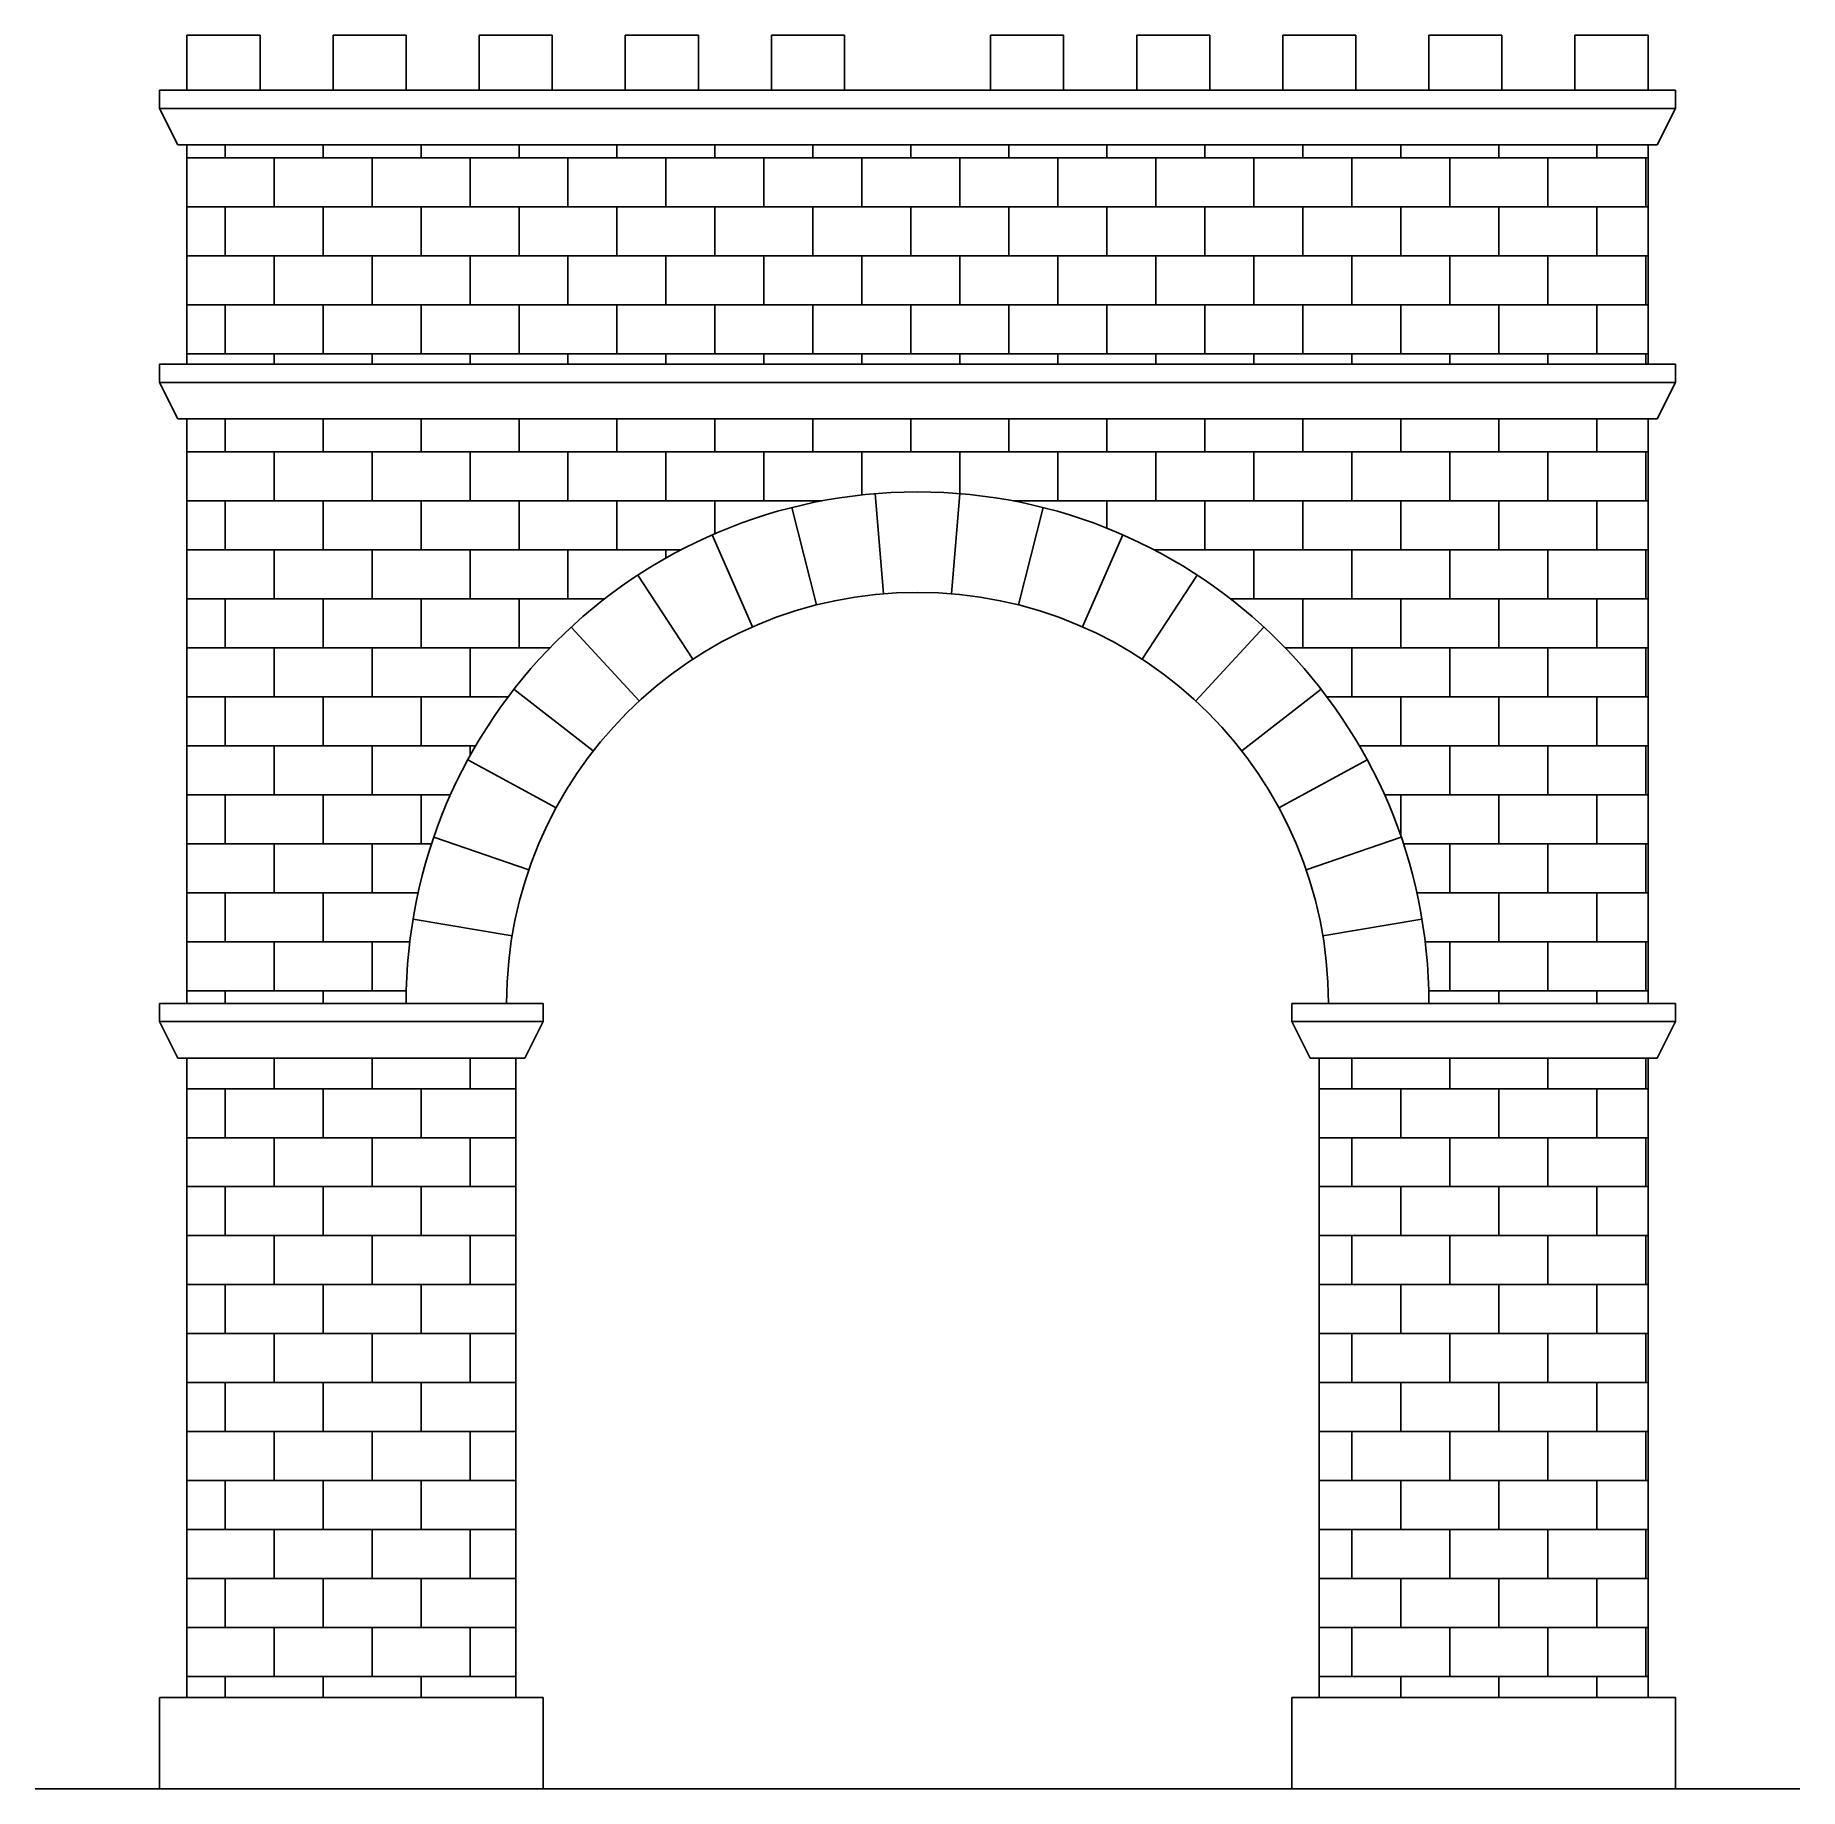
# Model space of a CAD drawing. Header units: millimetres. Extents: x 82 to 565, y 224 to 704.
import ezdxf

# ---------------------------------------------------------------- set-up
doc = ezdxf.new("R2010")
doc.units = ezdxf.units.MM

msp = doc.modelspace()

# ---------------------------------------------------------------- hatches: boundary and pattern name
h = msp.add_hatch()
h.set_pattern_fill('AR-B816', color=0, scale=0.066)
h.paths.add_polyline_path([(463.69, 439.12), (523.69, 439.12), (523.69, 599.12), (323.69, 599.12), (123.69, 599.12), (123.69, 439.12), (183.69, 439.12, -1)])
h.paths.add_polyline_path([(523.69, 674.12), (323.69, 674.12), (123.69, 674.12), (123.69, 614.12), (323.69, 614.12), (523.69, 614.12)])
h.paths.add_polyline_path([(523.69, 424.12), (433.69, 424.12), (433.69, 249.12), (523.69, 249.12)])
h.paths.add_polyline_path([(213.69, 424.12), (123.69, 424.12), (123.69, 249.12), (213.69, 249.12)])

# ---------------------------------------------------------------- linework, layer by layer
at = {"color": 0}
for p, q in [((123.69, 689.12), (123.69, 704.12)), ((123.69, 704.12), (143.69, 704.12)), ((143.69, 704.12), (143.69, 689.12)), ((163.69, 704.12), (163.69, 689.12)), ((163.69, 704.12), (183.69, 704.12)), ((183.69, 689.12), (183.69, 704.12)), ((203.69, 704.12), (223.69, 704.12)), ((203.69, 689.12), (203.69, 704.12)), ((223.69, 689.12), (223.69, 704.12)), ((243.69, 704.12), (263.69, 704.12)), ((243.69, 689.12), (243.69, 704.12)), ((263.69, 689.12), (263.69, 704.12)), ((283.69, 704.12), (303.69, 704.12)), ((283.69, 689.12), (283.69, 704.12)), ((303.69, 689.12), (303.69, 704.12)), ((363.69, 704.12), (343.69, 704.12)), ((343.69, 689.12), (343.69, 704.12)), ((363.69, 689.12), (363.69, 704.12)), ((403.69, 704.12), (383.69, 704.12)), ((383.69, 689.12), (383.69, 704.12)), ((403.69, 689.12), (403.69, 704.12)), ((443.69, 704.12), (423.69, 704.12)), ((423.69, 689.12), (423.69, 704.12)), ((443.69, 689.12), (443.69, 704.12)), ((483.69, 704.12), (463.69, 704.12)), ((463.69, 689.12), (463.69, 704.12)), ((483.69, 704.12), (483.69, 689.12)), ((523.69, 704.12), (503.69, 704.12)), ((503.69, 704.12), (503.69, 689.12)), ((523.69, 689.12), (523.69, 704.12)), ((123.69, 689.12), (116.19, 689.12)), ((116.19, 689.12), (116.19, 684.12)), ((123.69, 689.12), (323.69, 689.12)), ((523.69, 689.12), (323.69, 689.12)), ((523.69, 689.12), (531.19, 689.12)), ((531.19, 689.12), (531.19, 684.12)), ((116.19, 684.12), (123.69, 684.12)), ((116.19, 684.12), (121.19, 674.12)), ((123.69, 684.12), (323.69, 684.12)), ((523.69, 684.12), (323.69, 684.12)), ((531.19, 684.12), (523.69, 684.12)), ((531.19, 684.12), (526.19, 674.12)), ((123.69, 674.12), (121.19, 674.12)), ((123.69, 614.12), (123.69, 674.12)), ((123.69, 674.12), (323.69, 674.12)), ((523.69, 674.12), (323.69, 674.12)), ((523.69, 614.12), (523.69, 674.12)), ((523.69, 674.12), (526.19, 674.12)), ((123.69, 614.12), (116.19, 614.12)), ((116.19, 614.12), (116.19, 609.12)), ((123.69, 614.12), (323.69, 614.12)), ((523.69, 614.12), (323.69, 614.12)), ((523.69, 614.12), (531.19, 614.12)), ((531.19, 614.12), (531.19, 609.12)), ((116.19, 609.12), (123.69, 609.12)), ((116.19, 609.12), (121.19, 599.12)), ((123.69, 609.12), (323.69, 609.12)), ((523.69, 609.12), (323.69, 609.12)), ((531.19, 609.12), (523.69, 609.12)), ((531.19, 609.12), (526.19, 599.12)), ((123.69, 599.12), (121.19, 599.12)), ((123.69, 439.12), (123.69, 599.12)), ((123.69, 599.12), (323.69, 599.12)), ((523.69, 599.12), (323.69, 599.12)), ((523.69, 439.12), (523.69, 599.12)), ((523.69, 599.12), (526.19, 599.12)), ((296.07, 548.18), (289.32, 574.84)), ((314.4, 551.24), (312.12, 578.65)), ((332.98, 551.24), (335.25, 578.65)), ((351.3, 548.18), (358.05, 574.84)), ((278.49, 542.15), (267.45, 567.33)), ((368.88, 542.15), (379.92, 567.33)), ((262.15, 533.3), (247.11, 556.33)), ((385.22, 533.3), (400.26, 556.33)), ((247.49, 521.89), (228.87, 542.12)), ((399.88, 521.89), (418.5, 542.12)), ((234.91, 508.22), (213.21, 525.11)), ((412.46, 508.22), (434.17, 525.11)), ((224.74, 492.67), (200.56, 505.76)), ((422.63, 492.67), (446.81, 505.76)), ((217.28, 475.65), (191.27, 484.58)), ((430.09, 475.65), (456.1, 484.58)), ((212.72, 457.64), (185.59, 462.17)), ((434.65, 457.64), (461.78, 462.17)), ((123.69, 439.12), (116.19, 439.12)), ((116.19, 439.12), (116.19, 434.12)), ((213.69, 439.12), (123.69, 439.12)), ((211.19, 439.12), (183.69, 439.12)), ((213.69, 439.12), (221.19, 439.12)), ((221.19, 439.12), (221.19, 434.12)), ((433.69, 439.12), (426.19, 439.12)), ((426.19, 439.12), (426.19, 434.12)), ((433.69, 439.12), (523.69, 439.12)), ((436.19, 439.12), (463.69, 439.12)), ((523.69, 439.12), (531.19, 439.12)), ((531.19, 439.12), (531.19, 434.12)), ((116.19, 434.12), (123.69, 434.12)), ((116.19, 434.12), (121.19, 424.12)), ((123.69, 434.12), (213.69, 434.12)), ((221.19, 434.12), (213.69, 434.12)), ((221.19, 434.12), (216.19, 424.12)), ((426.19, 434.12), (433.69, 434.12)), ((426.19, 434.12), (431.19, 424.12)), ((523.69, 434.12), (433.69, 434.12)), ((531.19, 434.12), (523.69, 434.12)), ((531.19, 434.12), (526.19, 424.12)), ((123.69, 424.12), (121.19, 424.12)), ((123.69, 249.12), (123.69, 424.12)), ((123.69, 424.12), (213.69, 424.12)), ((213.69, 424.12), (213.69, 249.12)), ((213.69, 424.12), (216.19, 424.12)), ((433.69, 424.12), (431.19, 424.12)), ((523.69, 424.12), (433.69, 424.12)), ((433.69, 424.12), (433.69, 249.12)), ((523.69, 249.12), (523.69, 424.12)), ((523.69, 424.12), (526.19, 424.12)), ((116.19, 224.12), (116.19, 249.12)), ((116.19, 249.12), (123.69, 249.12)), ((213.69, 249.12), (123.69, 249.12)), ((213.69, 249.12), (221.19, 249.12)), ((221.19, 224.12), (221.19, 249.12)), ((426.19, 224.12), (426.19, 249.12)), ((433.69, 249.12), (426.19, 249.12)), ((433.69, 249.12), (523.69, 249.12)), ((531.19, 249.12), (523.69, 249.12)), ((531.19, 224.12), (531.19, 249.12)), ((116.19, 224.12), (82.16, 224.12)), ((221.19, 224.12), (116.19, 224.12)), ((323.69, 224.12), (221.19, 224.12)), ((323.69, 224.12), (426.19, 224.12)), ((426.19, 224.12), (531.19, 224.12)), ((531.19, 224.12), (565.21, 224.12))]:
    msp.add_line(p, q, dxfattribs=at)
for radius, start in [(140, 0), (112.5, 360)]:
    msp.add_arc((323.69, 439.12), radius, start, 180, dxfattribs=at)

doc.saveas('drawing.dxf')
